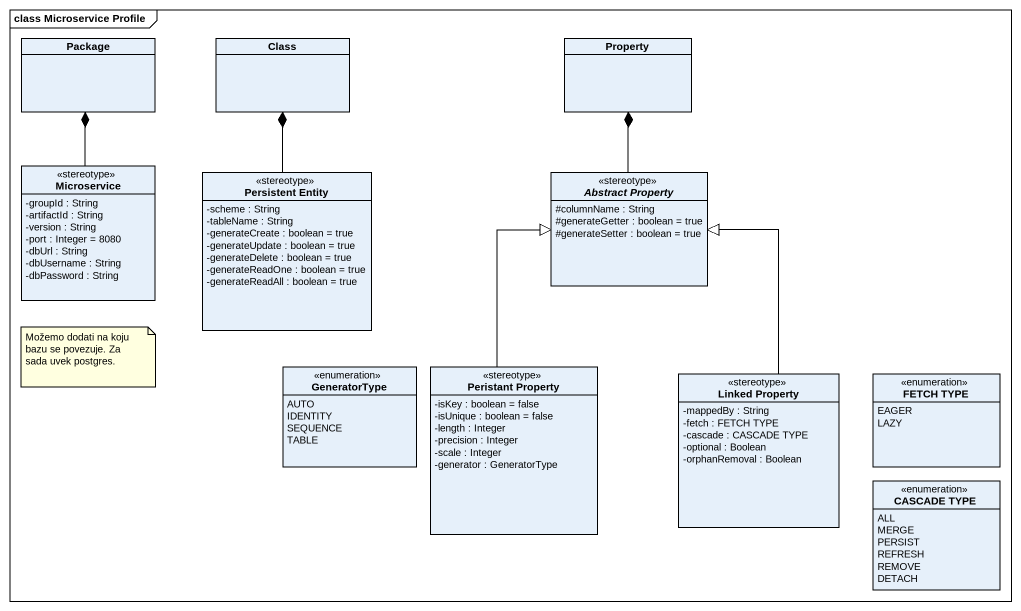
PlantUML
@startuml
mainframe class Microservice Profile
hide circle
hide empty members
skinparam classAttributeIconSize 0
class "Package" as Package_
class "Class" as Class_
class Property
class Microservice <<stereotype>> {
  -groupId : String
  -artifactId : String
  -version : String
  -port : Integer = 8080
  -dbUrl : String
  -dbUsername : String
  -dbPassword : String
}
class "Persistent Entity" as Persistent_Entity <<stereotype>> {
  -scheme : String
  -tableName : String
  -generateCreate : boolean = true
  -generateUpdate : boolean = true
  -generateDelete : boolean = true
  -generateReadOne : boolean = true
  -generateReadAll : boolean = true
}
abstract class "Abstract Property" as Abstract_Property <<stereotype>> {
  #columnName : String
  #generateGetter : boolean = true
  #generateSetter : boolean = true
}
enum GeneratorType {
  AUTO
  IDENTITY
  SEQUENCE
  TABLE
}
class "Peristant Property" as Peristant_Property <<stereotype>> {
  -isKey : boolean = false
  -isUnique : boolean = false
  -length : Integer
  -precision : Integer
  -scale : Integer
  -generator : GeneratorType
}
class "Linked Property" as Linked_Property <<stereotype>> {
  -mappedBy : String
  -fetch : FETCH TYPE
  -cascade : CASCADE TYPE
  -optional : Boolean
  -orphanRemoval : Boolean
}
enum "FETCH TYPE" as FETCH_TYPE {
  EAGER
  LAZY
}
enum "CASCADE TYPE" as CASCADE_TYPE {
  ALL
  MERGE
  PERSIST
  REFRESH
  REMOVE
  DETACH
}
Microservice -up-* Package_
Persistent_Entity -up-* Class_
Abstract_Property -up-* Property
Peristant_Property -up-|> Abstract_Property
Linked_Property -up-|> Abstract_Property
note as N1
  Možemo dodati na koju bazu se povezuje. Za sada uvek postgres.
end note
@enduml
